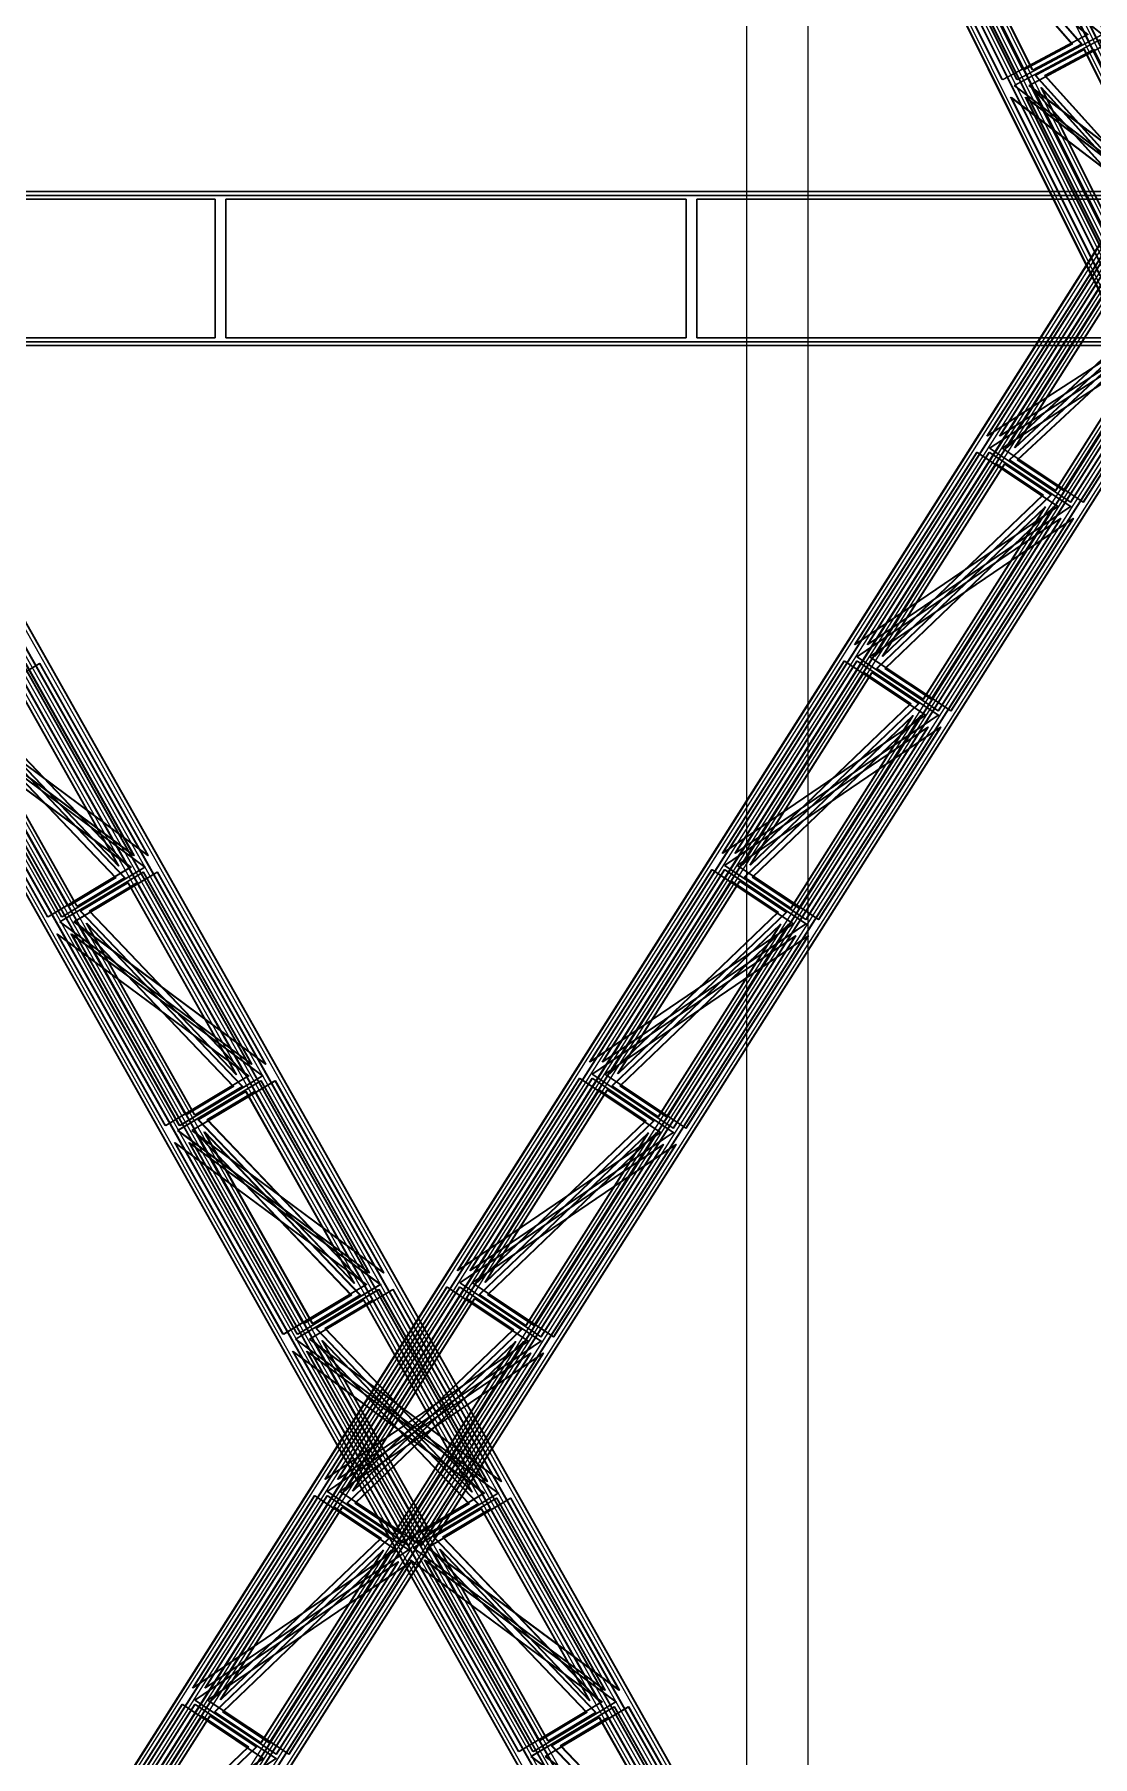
# Model space of a CAD drawing. Header units: millimetres. Extents: x -48000 to 1060615, y -2000 to 333000.
# Drawn here: x -5857 to -364, y 85275 to 94216 of the extents above; entities that cross this region are included whole.
import ezdxf

# ---------------------------------------------------------------- set-up
doc = ezdxf.new("R2010")
doc.units = ezdxf.units.MM
doc.layers.add('D-STR-CORE', color=7, linetype='Continuous', lineweight=25)
doc.layers.add('D-STR-STRC', color=7, linetype='Continuous', lineweight=25)

msp = doc.modelspace()

# ---------------------------------------------------------------- linework, layer by layer
at = {"layer": 'D-STR-CORE'}
msp.add_lwpolyline([(-2160, 18300), (-1840, 18300), (-1840, 224550), (-2160, 224550)], close=True, dxfattribs=at)
msp.add_lwpolyline([(-2160, 18300), (-1840, 18300), (-1840, 224550), (-2160, 224550)], close=True, dxfattribs=at)
at = {"layer": 'D-STR-STRC'}
for points in [[(234.84, 93146.75), (-315.52, 92853.25), (-6807.48, 105853.25), (-6257.12, 106146.75)], [(238.87, 93146.75), (-311.49, 92853.25), (-6803.45, 105853.25), (-6253.09, 106146.75)], [(311.49, 93146.75), (-238.87, 92853.25), (-6730.84, 105853.25), (-6180.48, 106146.75)], [(315.52, 93146.75), (-234.84, 92853.25), (-6726.8, 105853.25), (-6176.44, 106146.75)], [(154.11, 93096.3), (-207.06, 92903.7), (-6699.02, 105903.7), (-6337.85, 106096.3)], [(158.15, 93096.3), (-203.03, 92903.7), (-6694.99, 105903.7), (-6333.81, 106096.3)], [(203.03, 93096.3), (-158.15, 92903.7), (-6650.11, 105903.7), (-6288.94, 106096.3)], [(207.06, 93096.3), (-154.11, 92903.7), (-6646.08, 105903.7), (-6284.9, 106096.3)], [(-391.45, 94215.54), (-834.32, 93979.37), (-1330.94, 94973.83)], [(-387.42, 94215.54), (-830.29, 93979.37), (-1326.91, 94973.83)], [(-314.81, 94215.54), (-757.68, 93979.37), (-1254.3, 94973.83)], [(-310.77, 94215.54), (-753.64, 93979.37), (-1250.26, 94973.83)], [(-472.18, 94165.09), (-725.86, 94029.81), (-1222.48, 95024.28)], [(-468.15, 94165.09), (-721.83, 94029.81), (-1218.45, 95024.28)], [(-423.27, 94165.09), (-676.95, 94029.81), (-1173.57, 95024.28)], [(-419.24, 94165.09), (-672.92, 94029.81), (-1169.54, 95024.28)], [(136.1, 93257.26), (-328.35, 94187.3), (-771.22, 93951.13)], [(140.13, 93257.26), (-324.32, 94187.3), (-767.18, 93951.13)], [(212.74, 93257.26), (-251.7, 94187.3), (-694.57, 93951.13)], [(216.78, 93257.26), (-247.67, 94187.3), (-690.54, 93951.13)], [(55.37, 93206.81), (-409.08, 94136.86), (-662.76, 94001.57)], [(59.4, 93206.81), (-405.04, 94136.86), (-658.72, 94001.57)], [(104.28, 93206.81), (-360.16, 94136.86), (-613.85, 94001.57)], [(108.32, 93206.81), (-356.13, 94136.86), (-609.81, 94001.57)], [(117.37, 93196.63), (-325.5, 92960.46), (-789.95, 93890.5)], [(121.4, 93196.63), (-321.47, 92960.46), (-785.91, 93890.5)], [(194.01, 93196.63), (-248.85, 92960.46), (-713.3, 93890.5)], [(198.05, 93196.63), (-244.82, 92960.46), (-709.27, 93890.5)], [(36.64, 93146.19), (-217.04, 93010.9), (-681.49, 93940.95)], [(40.68, 93146.19), (-213.01, 93010.9), (-677.45, 93940.95)], [(85.55, 93146.19), (-168.13, 93010.9), (-632.57, 93940.95)], [(89.59, 93146.19), (-164.09, 93010.9), (-628.54, 93940.95)], [(-14675.35, 93400), (-14675.35, 92600), (14675.35, 92600), (14675.35, 93400)], [(14675.35, 93400), (14675.35, 92600), (-14675.35, 92600), (-14675.35, 93400)], [(-7287.67, 93360), (-7287.67, 92640), (-4919.28, 92640), (-4919.28, 93360)], [(-4919.28, 93360), (-4919.28, 92640), (-7287.67, 92640), (-7287.67, 93360)], [(-4864.28, 93360), (-4864.28, 92640), (-2473.39, 92640), (-2473.39, 93360)], [(-2473.39, 93360), (-2473.39, 92640), (-4864.28, 92640), (-4864.28, 93360)], [(-2418.39, 93360), (-2418.39, 92640), (-50, 92640), (-50, 93360)], [(-50, 93360), (-50, 92640), (-2418.39, 92640), (-2418.39, 93360)], [(-8546.53, 80174.39), (-8022.58, 79825.61), (227.42, 92825.61), (-296.53, 93174.39)], [(-8543.07, 80174.39), (-8019.12, 79825.61), (230.88, 92825.61), (-293.07, 93174.39)], [(-8480.88, 80174.39), (-7956.93, 79825.61), (293.07, 92825.61), (-230.88, 93174.39)], [(-8477.42, 80174.39), (-7953.47, 79825.61), (296.53, 92825.61), (-227.42, 93174.39)], [(229.83, 80160.89), (-307.05, 79839.11), (-7644.72, 92839.11), (-7107.85, 93160.89)], [(233.69, 80160.89), (-303.19, 79839.11), (-7640.86, 92839.11), (-7103.99, 93160.89)], [(303.19, 80160.89), (-233.69, 79839.11), (-7571.36, 92839.11), (-7034.48, 93160.89)], [(307.05, 80160.89), (-229.83, 79839.11), (-7567.5, 92839.11), (-7030.62, 93160.89)], [(-8444.6, 80114.44), (-8100.75, 79885.56), (149.25, 92885.56), (-194.6, 93114.44)], [(-8441.14, 80114.44), (-8097.3, 79885.56), (152.7, 92885.56), (-191.14, 93114.44)], [(-8402.7, 80114.44), (-8058.86, 79885.56), (191.14, 92885.56), (-152.7, 93114.44)], [(-8399.25, 80114.44), (-8055.4, 79885.56), (194.6, 92885.56), (-149.25, 93114.44)], [(150.82, 80105.58), (-201.5, 79894.42), (-7539.18, 92894.42), (-7186.85, 93105.58)], [(154.69, 80105.58), (-197.64, 79894.42), (-7535.32, 92894.42), (-7182.99, 93105.58)], [(197.64, 80105.58), (-154.69, 79894.42), (-7492.36, 92894.42), (-7140.03, 93105.58)], [(201.5, 80105.58), (-150.82, 79894.42), (-7488.5, 92894.42), (-7136.17, 93105.58)], [(-912.7, 92130.04), (-316.99, 93068.74), (104.63, 92788.09)], [(-909.25, 92130.04), (-313.54, 93068.74), (108.08, 92788.09)], [(-847.06, 92130.04), (-251.34, 93068.74), (170.28, 92788.09)], [(-843.6, 92130.04), (-247.89, 93068.74), (173.73, 92788.09)], [(-810.77, 92070.1), (-215.06, 93008.8), (26.45, 92848.03)], [(-807.32, 92070.1), (-211.61, 93008.8), (29.9, 92848.03)], [(-768.88, 92070.1), (-173.17, 93008.8), (68.34, 92848.03)], [(-765.42, 92070.1), (-169.71, 93008.8), (71.8, 92848.03)], [(-899.81, 92067.79), (-478.19, 91787.14), (117.52, 92725.83)], [(-896.35, 92067.79), (-474.73, 91787.14), (120.98, 92725.83)], [(-834.16, 92067.79), (-412.54, 91787.14), (183.17, 92725.83)], [(-830.7, 92067.79), (-409.09, 91787.14), (186.63, 92725.83)], [(-797.88, 92007.84), (-556.37, 91847.08), (39.35, 92785.78)], [(-794.42, 92007.84), (-552.91, 91847.08), (42.8, 92785.78)], [(-755.98, 92007.84), (-514.47, 91847.08), (81.24, 92785.78)], [(-752.53, 92007.84), (-511.02, 91847.08), (84.7, 92785.78)], [(-1600.2, 91046.71), (-965.91, 92046.2), (-544.3, 91765.54)], [(-1596.75, 91046.71), (-962.46, 92046.2), (-540.84, 91765.54)], [(-1534.56, 91046.71), (-900.27, 92046.2), (-478.65, 91765.54)], [(-1531.1, 91046.71), (-896.81, 92046.2), (-475.19, 91765.54)], [(-1498.27, 90986.77), (-863.98, 91986.25), (-622.47, 91825.49)], [(-1494.82, 90986.77), (-860.53, 91986.25), (-619.02, 91825.49)], [(-1456.38, 90986.77), (-822.09, 91986.25), (-580.58, 91825.49)], [(-1452.92, 90986.77), (-818.63, 91986.25), (-577.12, 91825.49)], [(-1485.38, 90924.51), (-1243.87, 90763.75), (-609.58, 91763.23)], [(-1481.92, 90924.51), (-1240.41, 90763.75), (-606.12, 91763.23)], [(-1443.48, 90924.51), (-1201.97, 90763.75), (-567.68, 91763.23)], [(-1440.03, 90924.51), (-1198.52, 90763.75), (-564.23, 91763.23)], [(-1587.31, 90984.46), (-1165.69, 90703.8), (-531.4, 91703.29)], [(-1583.85, 90984.46), (-1162.23, 90703.8), (-527.94, 91703.29)], [(-1521.66, 90984.46), (-1100.04, 90703.8), (-465.75, 91703.29)], [(-1518.2, 90984.46), (-1096.59, 90703.8), (-462.3, 91703.29)], [(-5342.36, 89953.45), (-5905.04, 90950.34), (-6337.06, 90691.41)], [(-5338.49, 89953.45), (-5901.18, 90950.34), (-6333.2, 90691.41)], [(-5268.99, 89953.45), (-5831.68, 90950.34), (-6263.7, 90691.41)], [(-5265.13, 89953.45), (-5827.82, 90950.34), (-6259.84, 90691.41)], [(-2287.7, 89963.38), (-1653.41, 90962.86), (-1231.8, 90682.21)], [(-2284.25, 89963.38), (-1649.96, 90962.86), (-1228.34, 90682.21)], [(-2222.06, 89963.38), (-1587.77, 90962.86), (-1166.15, 90682.21)], [(-2218.6, 89963.38), (-1584.31, 90962.86), (-1162.69, 90682.21)], [(-5421.36, 89898.14), (-5984.04, 90895.03), (-6231.51, 90746.72)], [(-5417.5, 89898.14), (-5980.18, 90895.03), (-6227.65, 90746.72)], [(-5374.54, 89898.14), (-5937.23, 90895.03), (-6184.69, 90746.72)], [(-5370.68, 89898.14), (-5933.36, 90895.03), (-6180.83, 90746.72)], [(-2185.77, 89903.43), (-1551.48, 90902.92), (-1309.97, 90742.16)], [(-2182.32, 89903.43), (-1548.03, 90902.92), (-1306.52, 90742.16)], [(-2143.88, 89903.43), (-1509.59, 90902.92), (-1268.08, 90742.16)], [(-2140.42, 89903.43), (-1506.13, 90902.92), (-1264.62, 90742.16)], [(-5437.15, 89836.62), (-5684.62, 89688.3), (-6247.3, 90685.19)], [(-5433.29, 89836.62), (-5680.76, 89688.3), (-6243.44, 90685.19)], [(-5390.34, 89836.62), (-5637.8, 89688.3), (-6200.49, 90685.19)], [(-5386.48, 89836.62), (-5633.94, 89688.3), (-6196.63, 90685.19)], [(-2172.88, 89841.18), (-1931.37, 89680.41), (-1297.08, 90679.9)], [(-2169.42, 89841.18), (-1927.91, 89680.41), (-1293.62, 90679.9)], [(-2130.98, 89841.18), (-1889.47, 89680.41), (-1255.18, 90679.9)], [(-2127.53, 89841.18), (-1886.02, 89680.41), (-1251.73, 90679.9)], [(-5358.15, 89891.92), (-5790.17, 89633), (-6352.85, 90629.89)], [(-5354.29, 89891.92), (-5786.31, 89633), (-6348.99, 90629.89)], [(-5284.79, 89891.92), (-5716.81, 89633), (-6279.49, 90629.89)], [(-5280.93, 89891.92), (-5712.95, 89633), (-6275.63, 90629.89)], [(-2274.81, 89901.12), (-1853.19, 89620.47), (-1218.9, 90619.96)], [(-2271.35, 89901.12), (-1849.73, 89620.47), (-1215.44, 90619.96)], [(-2209.16, 89901.12), (-1787.54, 89620.47), (-1153.25, 90619.96)], [(-2205.7, 89901.12), (-1784.09, 89620.47), (-1149.8, 90619.96)], [(-4730.88, 88870.11), (-5293.56, 89867), (-5725.58, 89608.08)], [(-4727.02, 88870.11), (-5289.7, 89867), (-5721.72, 89608.08)], [(-4657.52, 88870.11), (-5220.2, 89867), (-5652.22, 89608.08)], [(-4653.66, 88870.11), (-5216.34, 89867), (-5648.36, 89608.08)], [(-2975.2, 88880.04), (-2340.91, 89879.53), (-1919.3, 89598.88)], [(-2971.75, 88880.04), (-2337.46, 89879.53), (-1915.84, 89598.88)], [(-2909.56, 88880.04), (-2275.27, 89879.53), (-1853.65, 89598.88)], [(-2906.1, 88880.04), (-2271.81, 89879.53), (-1850.19, 89598.88)], [(-4809.89, 88814.81), (-5372.57, 89811.7), (-5620.04, 89663.38)], [(-4806.03, 88814.81), (-5368.71, 89811.7), (-5616.17, 89663.38)], [(-4763.07, 88814.81), (-5325.75, 89811.7), (-5573.22, 89663.38)], [(-4759.21, 88814.81), (-5321.89, 89811.7), (-5569.36, 89663.38)], [(-2873.27, 88820.1), (-2238.98, 89819.59), (-1997.47, 89658.82)], [(-2869.82, 88820.1), (-2235.53, 89819.59), (-1994.02, 89658.82)], [(-2831.38, 88820.1), (-2197.09, 89819.59), (-1955.58, 89658.82)], [(-2827.92, 88820.1), (-2193.63, 89819.59), (-1952.12, 89658.82)], [(-4825.68, 88753.28), (-5073.15, 88604.97), (-5635.83, 89601.86)], [(-4821.82, 88753.28), (-5069.29, 88604.97), (-5631.97, 89601.86)], [(-4778.86, 88753.28), (-5026.33, 88604.97), (-5589.01, 89601.86)], [(-4775, 88753.28), (-5022.47, 88604.97), (-5585.15, 89601.86)], [(-2860.38, 88757.84), (-2618.87, 88597.08), (-1984.58, 89596.57)], [(-2856.92, 88757.84), (-2615.41, 88597.08), (-1981.12, 89596.57)], [(-2818.48, 88757.84), (-2576.97, 88597.08), (-1942.68, 89596.57)], [(-2815.03, 88757.84), (-2573.52, 88597.08), (-1939.23, 89596.57)], [(-4746.68, 88808.59), (-5178.7, 88549.66), (-5741.38, 89546.55)], [(-4742.82, 88808.59), (-5174.83, 88549.66), (-5737.52, 89546.55)], [(-4673.32, 88808.59), (-5105.33, 88549.66), (-5668.02, 89546.55)], [(-4669.45, 88808.59), (-5101.47, 88549.66), (-5664.16, 89546.55)], [(-2962.31, 88817.79), (-2540.69, 88537.14), (-1906.4, 89536.62)], [(-2958.85, 88817.79), (-2537.23, 88537.14), (-1902.94, 89536.62)], [(-2896.66, 88817.79), (-2475.04, 88537.14), (-1840.75, 89536.62)], [(-2893.2, 88817.79), (-2471.59, 88537.14), (-1837.3, 89536.62)], [(-4119.41, 87786.78), (-4682.09, 88783.67), (-5114.11, 88524.74)], [(-4115.55, 87786.78), (-4678.23, 88783.67), (-5110.25, 88524.74)], [(-4046.05, 87786.78), (-4608.73, 88783.67), (-5040.75, 88524.74)], [(-4042.19, 87786.78), (-4604.87, 88783.67), (-5036.89, 88524.74)], [(-3662.7, 87796.71), (-3028.41, 88796.2), (-2606.8, 88515.54)], [(-3659.25, 87796.71), (-3024.96, 88796.2), (-2603.34, 88515.54)], [(-3597.06, 87796.71), (-2962.77, 88796.2), (-2541.15, 88515.54)], [(-3593.6, 87796.71), (-2959.31, 88796.2), (-2537.69, 88515.54)], [(-4198.41, 87731.47), (-4761.1, 88728.37), (-5008.56, 88580.05)], [(-4194.55, 87731.47), (-4757.23, 88728.37), (-5004.7, 88580.05)], [(-4151.6, 87731.47), (-4714.28, 88728.37), (-4961.75, 88580.05)], [(-4147.74, 87731.47), (-4710.42, 88728.37), (-4957.89, 88580.05)], [(-3560.77, 87736.77), (-2926.48, 88736.25), (-2684.97, 88575.49)], [(-3557.32, 87736.77), (-2923.03, 88736.25), (-2681.52, 88575.49)], [(-3518.88, 87736.77), (-2884.59, 88736.25), (-2643.08, 88575.49)], [(-3515.42, 87736.77), (-2881.13, 88736.25), (-2639.62, 88575.49)], [(-4214.21, 87669.95), (-4461.67, 87521.63), (-5024.36, 88518.53)], [(-4210.35, 87669.95), (-4457.81, 87521.63), (-5020.5, 88518.53)], [(-4167.39, 87669.95), (-4414.86, 87521.63), (-4977.54, 88518.53)], [(-4163.53, 87669.95), (-4411, 87521.63), (-4973.68, 88518.53)], [(-3547.88, 87674.51), (-3306.37, 87513.75), (-2672.08, 88513.23)], [(-3544.42, 87674.51), (-3302.91, 87513.75), (-2668.62, 88513.23)], [(-3505.98, 87674.51), (-3264.47, 87513.75), (-2630.18, 88513.23)], [(-3502.53, 87674.51), (-3261.02, 87513.75), (-2626.73, 88513.23)], [(-4135.2, 87725.26), (-4567.22, 87466.33), (-5129.91, 88463.22)], [(-4131.34, 87725.26), (-4563.36, 87466.33), (-5126.04, 88463.22)], [(-4061.84, 87725.26), (-4493.86, 87466.33), (-5056.54, 88463.22)], [(-4057.98, 87725.26), (-4490, 87466.33), (-5052.68, 88463.22)], [(-3649.81, 87734.46), (-3228.19, 87453.8), (-2593.9, 88453.29)], [(-3646.35, 87734.46), (-3224.73, 87453.8), (-2590.44, 88453.29)], [(-3584.16, 87734.46), (-3162.54, 87453.8), (-2528.25, 88453.29)], [(-3580.7, 87734.46), (-3159.09, 87453.8), (-2524.8, 88453.29)], [(-4350.2, 86713.38), (-3715.91, 87712.86), (-3294.3, 87432.21)], [(-4346.75, 86713.38), (-3712.46, 87712.86), (-3290.84, 87432.21)], [(-4284.56, 86713.38), (-3650.27, 87712.86), (-3228.65, 87432.21)], [(-4281.1, 86713.38), (-3646.81, 87712.86), (-3225.19, 87432.21)], [(-3507.94, 86703.45), (-4070.62, 87700.34), (-4502.64, 87441.41)], [(-3504.08, 86703.45), (-4066.76, 87700.34), (-4498.78, 87441.41)], [(-3434.58, 86703.45), (-3997.26, 87700.34), (-4429.28, 87441.41)], [(-3430.72, 86703.45), (-3993.4, 87700.34), (-4425.42, 87441.41)], [(-3586.94, 86648.14), (-4149.62, 87645.03), (-4397.09, 87496.72)], [(-3583.08, 86648.14), (-4145.76, 87645.03), (-4393.23, 87496.72)], [(-3540.12, 86648.14), (-4102.81, 87645.03), (-4350.27, 87496.72)], [(-3536.26, 86648.14), (-4098.95, 87645.03), (-4346.41, 87496.72)], [(-4248.27, 86653.43), (-3613.98, 87652.92), (-3372.47, 87492.16)], [(-4244.82, 86653.43), (-3610.53, 87652.92), (-3369.02, 87492.16)], [(-4206.38, 86653.43), (-3572.09, 87652.92), (-3330.58, 87492.16)], [(-4202.92, 86653.43), (-3568.63, 87652.92), (-3327.12, 87492.16)], [(-3523.73, 86641.92), (-3955.75, 86383), (-4518.43, 87379.89)], [(-3519.87, 86641.92), (-3951.89, 86383), (-4514.57, 87379.89)], [(-3450.37, 86641.92), (-3882.39, 86383), (-4445.07, 87379.89)], [(-3446.51, 86641.92), (-3878.53, 86383), (-4441.21, 87379.89)], [(-3602.73, 86586.62), (-3850.2, 86438.3), (-4412.88, 87435.19)], [(-3598.87, 86586.62), (-3846.34, 86438.3), (-4409.02, 87435.19)], [(-3555.92, 86586.62), (-3803.39, 86438.3), (-4366.07, 87435.19)], [(-3552.06, 86586.62), (-3799.52, 86438.3), (-4362.21, 87435.19)], [(-4337.31, 86651.12), (-3915.69, 86370.47), (-3281.4, 87369.96)], [(-4333.85, 86651.12), (-3912.23, 86370.47), (-3277.94, 87369.96)], [(-4271.66, 86651.12), (-3850.04, 86370.47), (-3215.75, 87369.96)], [(-4268.2, 86651.12), (-3846.59, 86370.47), (-3212.3, 87369.96)], [(-4235.38, 86591.18), (-3993.87, 86430.41), (-3359.58, 87429.9)], [(-4231.92, 86591.18), (-3990.41, 86430.41), (-3356.12, 87429.9)], [(-4193.48, 86591.18), (-3951.97, 86430.41), (-3317.68, 87429.9)], [(-4190.03, 86591.18), (-3948.52, 86430.41), (-3314.23, 87429.9)], [(-5037.7, 85630.04), (-4403.41, 86629.53), (-3981.8, 86348.88)], [(-5034.25, 85630.04), (-4399.96, 86629.53), (-3978.34, 86348.88)], [(-4972.06, 85630.04), (-4337.77, 86629.53), (-3916.15, 86348.88)], [(-4968.6, 85630.04), (-4334.31, 86629.53), (-3912.69, 86348.88)], [(-4935.77, 85570.1), (-4301.48, 86569.59), (-4059.97, 86408.82)], [(-4932.32, 85570.1), (-4298.03, 86569.59), (-4056.52, 86408.82)], [(-4893.88, 85570.1), (-4259.59, 86569.59), (-4018.08, 86408.82)], [(-4890.42, 85570.1), (-4256.13, 86569.59), (-4014.62, 86408.82)], [(-2896.46, 85620.11), (-3459.15, 86617), (-3891.17, 86358.08)], [(-2892.6, 85620.11), (-3455.29, 86617), (-3887.3, 86358.08)], [(-2823.1, 85620.11), (-3385.79, 86617), (-3817.8, 86358.08)], [(-2819.24, 85620.11), (-3381.92, 86617), (-3813.94, 86358.08)], [(-2975.47, 85564.81), (-3538.15, 86561.7), (-3785.62, 86413.38)], [(-2971.61, 85564.81), (-3534.29, 86561.7), (-3781.76, 86413.38)], [(-2928.65, 85564.81), (-3491.33, 86561.7), (-3738.8, 86413.38)], [(-2924.79, 85564.81), (-3487.47, 86561.7), (-3734.94, 86413.38)], [(-5024.81, 85567.79), (-4603.19, 85287.14), (-3968.9, 86286.62)], [(-5021.35, 85567.79), (-4599.73, 85287.14), (-3965.44, 86286.62)], [(-4959.16, 85567.79), (-4537.54, 85287.14), (-3903.25, 86286.62)], [(-4955.7, 85567.79), (-4534.09, 85287.14), (-3899.8, 86286.62)], [(-4922.88, 85507.84), (-4681.37, 85347.08), (-4047.08, 86346.57)], [(-4919.42, 85507.84), (-4677.91, 85347.08), (-4043.62, 86346.57)], [(-4880.98, 85507.84), (-4639.47, 85347.08), (-4005.18, 86346.57)], [(-4877.53, 85507.84), (-4636.02, 85347.08), (-4001.73, 86346.57)], [(-2912.26, 85558.59), (-3344.28, 85299.66), (-3906.96, 86296.55)], [(-2908.4, 85558.59), (-3340.42, 85299.66), (-3903.1, 86296.55)], [(-2838.9, 85558.59), (-3270.92, 85299.66), (-3833.6, 86296.55)], [(-2835.04, 85558.59), (-3267.06, 85299.66), (-3829.74, 86296.55)], [(-2991.26, 85503.28), (-3238.73, 85354.97), (-3801.41, 86351.86)], [(-2987.4, 85503.28), (-3234.87, 85354.97), (-3797.55, 86351.86)], [(-2944.45, 85503.28), (-3191.91, 85354.97), (-3754.59, 86351.86)], [(-2940.58, 85503.28), (-3188.05, 85354.97), (-3750.73, 86351.86)], [(-5725.2, 84546.71), (-5090.91, 85546.2), (-4669.3, 85265.54)], [(-5721.75, 84546.71), (-5087.46, 85546.2), (-4665.84, 85265.54)], [(-5659.56, 84546.71), (-5025.27, 85546.2), (-4603.65, 85265.54)], [(-5656.1, 84546.71), (-5021.81, 85546.2), (-4600.19, 85265.54)], [(-5623.27, 84486.77), (-4988.98, 85486.25), (-4747.47, 85325.49)], [(-5619.82, 84486.77), (-4985.53, 85486.25), (-4744.02, 85325.49)], [(-5581.38, 84486.77), (-4947.09, 85486.25), (-4705.58, 85325.49)], [(-5577.92, 84486.77), (-4943.63, 85486.25), (-4702.12, 85325.49)], [(-2284.99, 84536.78), (-2847.67, 85533.67), (-3279.69, 85274.74)], [(-2281.13, 84536.78), (-2843.81, 85533.67), (-3275.83, 85274.74)], [(-2211.63, 84536.78), (-2774.31, 85533.67), (-3206.33, 85274.74)], [(-2207.77, 84536.78), (-2770.45, 85533.67), (-3202.47, 85274.74)], [(-2364, 84481.47), (-2926.68, 85478.37), (-3174.14, 85330.05)], [(-2360.13, 84481.47), (-2922.82, 85478.37), (-3170.28, 85330.05)], [(-2317.18, 84481.47), (-2879.86, 85478.37), (-3127.33, 85330.05)], [(-2313.32, 84481.47), (-2876, 85478.37), (-3123.47, 85330.05)]]:
    msp.add_lwpolyline(points, close=True, dxfattribs=at)
for points in [[(136.92, 93087.13), (-6355.05, 106087.13)], [(154.11, 93096.3), (-6337.85, 106096.3)], [(189.86, 93087.13), (-6302.1, 106087.13)], [(-298.32, 92862.42), (-6790.28, 105862.42)], [(-217.64, 92862.42), (-6709.6, 105862.42)], [(-207.06, 92903.7), (-6699.02, 105903.7)], [(-189.86, 92912.87), (-6681.82, 105912.87)], [(-154.11, 92903.7), (-6646.08, 105903.7)], [(-136.92, 92912.87), (-6628.88, 105912.87)], [(-315.52, 92853.25), (-6807.48, 105853.25)], [(-234.84, 92853.25), (-6726.8, 105853.25)], [(-14675.35, 93400), (14675.35, 93400)], [(14675.35, 93400), (-14675.35, 93400)], [(-14675.35, 93380), (14675.35, 93380)], [(14675.35, 93380), (-14675.35, 93380)], [(-8546.53, 80174.39), (-296.53, 93174.39)], [(-8530.16, 80163.49), (-280.16, 93163.49)], [(-8477.42, 80174.39), (-227.42, 93174.39)], [(-8461.05, 80163.49), (-211.05, 93163.49)], [(229.83, 80160.89), (-7107.85, 93160.89)], [(307.05, 80160.89), (-7030.62, 93160.89)], [(-8444.6, 80114.44), (-194.6, 93114.44)], [(-8428.22, 80103.54), (-178.22, 93103.54)], [(-8399.25, 80114.44), (-149.25, 93114.44)], [(-8382.87, 80103.54), (-132.87, 93103.54)], [(134.05, 80095.53), (-7203.63, 93095.53)], [(150.82, 80105.58), (-7186.85, 93105.58)], [(184.72, 80095.53), (-7152.95, 93095.53)], [(201.5, 80105.58), (-7136.17, 93105.58)], [(213.05, 80150.83), (-7124.62, 93150.83)], [(290.27, 80150.83), (-7047.4, 93150.83)], [(-8117.13, 79896.46), (132.87, 92896.46)], [(-8071.78, 79896.46), (178.22, 92896.46)], [(-201.5, 79894.42), (-7539.18, 92894.42)], [(-184.72, 79904.47), (-7522.4, 92904.47)], [(-150.82, 79894.42), (-7488.5, 92894.42)], [(-134.05, 79904.47), (-7471.72, 92904.47)], [(-8100.75, 79885.56), (149.25, 92885.56)], [(-8055.4, 79885.56), (194.6, 92885.56)], [(-8038.95, 79836.51), (211.05, 92836.51)], [(-8022.58, 79825.61), (227.42, 92825.61)], [(-7969.84, 79836.51), (280.16, 92836.51)], [(-7953.47, 79825.61), (296.53, 92825.61)], [(-307.05, 79839.11), (-7644.72, 92839.11)], [(-290.27, 79849.17), (-7627.95, 92849.17)], [(-229.83, 79839.11), (-7567.5, 92839.11)], [(-213.05, 79849.17), (-7550.73, 92849.17)], [(-14675.35, 92620), (14675.35, 92620)], [(14675.35, 92620), (-14675.35, 92620)], [(-14675.35, 92600), (14675.35, 92600)], [(14675.35, 92600), (-14675.35, 92600)]]:
    msp.add_lwpolyline(points, dxfattribs=at)

doc.saveas('drawing.dxf')
